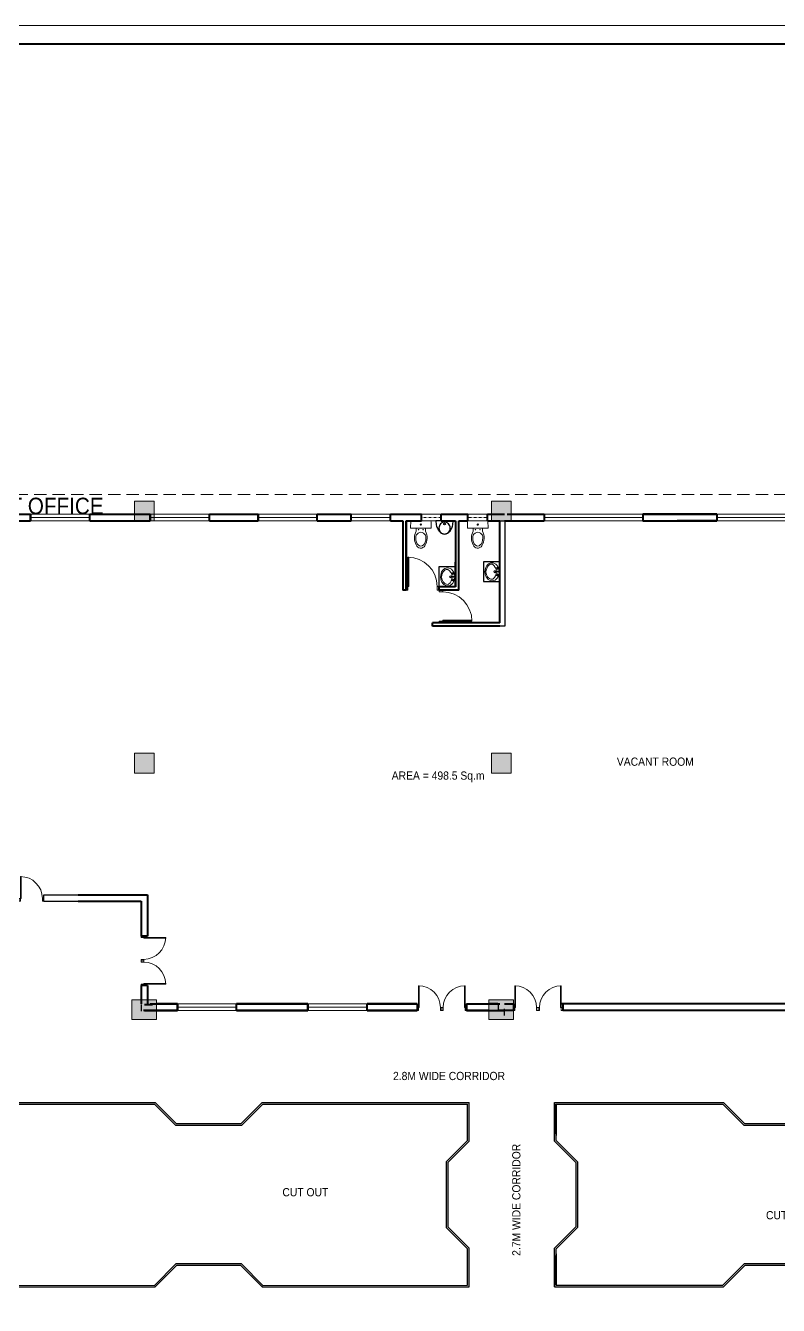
# Model space of a CAD drawing. Header units: inches. Extents: x 150067 to 167379, y -92057 to -49035.
# Drawn here: x 161294 to 163583, y -65274 to -61385 of the extents above; entities that cross this region are included whole.
import ezdxf

# ---------------------------------------------------------------- set-up
doc = ezdxf.new("R2010")
doc.units = ezdxf.units.IN
doc.header["$LTSCALE"] = 0.1
doc.header["$MEASUREMENT"] = 0
doc.linetypes.add('HIDDEN', pattern=[0.375, 0.25, -0.125])
for name, color, linetype, lineweight in [('BOR', 200, 'Continuous', 40), ('BOR1', 230, 'Continuous', 15), ('COR HA', 40, 'Continuous', 18), ('DOOR', 10, 'Continuous', 15), ('Layer4', 10, 'Continuous', 25), ('thin ha', 253, 'Continuous', 5), ('wall', 6, 'Continuous', 40), ('win', 102, 'Continuous', 20)]:
    doc.layers.add(name, color=color, linetype=linetype, lineweight=lineweight)
for name, color, linetype in [('Layer1', 7, 'Continuous'), ('SANI', 10, 'Continuous'), ('TEXT', 7, 'Continuous')]:
    doc.layers.add(name, color=color, linetype=linetype)
doc.styles.add('DUTCH', font='arial.ttf')

# ---------------------------------------------------------------- blocks, each defined once
blk = doc.blocks.new('A$C764D24B9')
at = {"layer": 'DOOR'}
for points in [[(0.056, 0.111), (0.083, 0.111), (0.083, 1), (0.056, 1)], [(0, 0), (0.056, 0), (0.056, 0.111), (0, 0.111)], [(0.944, 0), (1, 0), (1, 0.111), (0.944, 0.111)]]:
    blk.add_lwpolyline(points, close=True, dxfattribs=at)
blk.add_arc((0.056, 0.111), 0.889, 0, 90, dxfattribs=at)
blk = doc.blocks.new('WC1')
at = {"layer": 'DOOR'}
for p, q in [((-29.3, -7.5), (-29.8, -22.7)), ((24.3, -5), (-26.8, -5))]:
    blk.add_line(p, q, dxfattribs=at)
for points in [[(26.8, -7.5), (27.3, -22.7, -0.423393), (24.7, -25.4), (-27.3, -25.4, -0.423393), (-29.8, -22.7), (-29.3, -7.5, -0.405093), (-26.8, -5), (24.3, -5, -0.405093), (26.8, -7.5, -0.407682)], [(11.5, -25.4), (11.5, -33, -0.265683), (10, -73.3, -0.649464), (-14.1, -70.9, -0.243179), (-14, -33), (-14, -25.4), (11.5, -25.4)], [(12.6, -52, 1.119632), (-15.2, -52, 17.71796)]]:
    blk.add_lwpolyline(points, format="xyb", dxfattribs=at)
blk.add_lwpolyline([(-14, -25.4), (-14, -33)], dxfattribs=at)
for centre, radius in [((-7.6, -29.2), 0.636), ((-1.3, -15.2), 1.91), ((5.1, -29.2), 0.636)]:
    blk.add_circle(centre, radius, dxfattribs=at)
blk.add_arc((-26.8, -7.5), 2.54, 90, 178.2101, dxfattribs=at)
blk.add_ellipse((-1.3, -52), major_axis=(0, -22.4), ratio=0.622298, start_param=4.712389, end_param=7.853982, dxfattribs=at)
blk = doc.blocks.new('UR1P')
at = {"layer": 'SANI'}
for points in [[(-29.7, 0, 0.066402), (-27.3, -18, 0.078959), (-21, -32, 0.107161), (-10.6, -42.2, 0.141785), (0, -45.2, 0.141785), (10.6, -42.2, 0.107161), (21, -32, 0.078959), (27.3, -18, 0.066402), (29.7, 0)], [(0, -45.2, 0.104192), (7.3, -43.7, 0.100673), (13.6, -39.2, 0.096065), (17.8, -32.6, 0.093043), (19.3, -24.7, 0.093043), (17.8, -16.8, 0.096065), (13.6, -10.2, 0.100673), (7.3, -5.7, 0.104192), (0, -4.2, 0.104192), (-7.3, -5.7, 0.100673), (-13.6, -10.2, 0.096065), (-17.8, -16.8, 0.093043), (-19.3, -24.7, 0.093043), (-17.8, -32.6, 0.096065), (-13.6, -39.2, 0.100673), (-7.3, -43.7, 0.104192)]]:
    blk.add_lwpolyline(points, format="xyb", close=True, dxfattribs=at)
blk.add_circle((0, -10.8), 2.97, dxfattribs=at)
blk = doc.blocks.new('WB5')
at = {"layer": 'DOOR'}
for p, q in [((4.7, 11.3), (6.8, 10.5)), ((5.3, -11), (7.3, -10.1))]:
    blk.add_line(p, q, dxfattribs=at)
for points in [[(2.4, 0.1, 1), (5, 0.1, 1)], [(3.2, 7.9, 1), (5.9, 7.9, 1)], [(3.6, -7.7, -1), (6.3, -7.6, -1)]]:
    blk.add_lwpolyline(points, format="xyb", close=True, dxfattribs=at)
for centre, radius in [((3.7, 0.1), 1.32), ((11.8, 0.3), 2.73), ((11.8, 0.3), 2.19)]:
    blk.add_circle(centre, radius, dxfattribs=at)
for centre, radius, start, end in [((5.6, 13.6), 2.49, 151.6403, 249.4649), ((7.7, 12.8), 2.49, 249.4649, 334.3015), ((32.6, 0.8), 25.2, 127.6693, 236.45), ((18.2, 19.4), 1.66, 91.5976, 127.6693), ((6.3, -13.3), 2.49, 113.4041, 211.2287), ((8.3, -12.4), 2.49, 28.5675, 113.4041)]:
    blk.add_arc(centre, radius, start, end, dxfattribs=at)
blk.add_ellipse((19.5, 0.5), major_axis=(-0.6, 24.9), ratio=0.783308, dxfattribs=at)
blk.add_open_spline([(18.7, -20.2), (23.5, -20.6), (25, -20), (30.8, -16.4), (34.3, -10.8), (37.3, 2.3), (34.9, 9.5), (28.9, 18.7), (25, 21.3), (18.2, 21.1)], degree=3, knots=[3.262053, 3.262053, 3.262053, 3.262053, 3.577225, 3.577225, 4.479784, 4.479784, 5.382343, 5.382343, 6.141594, 6.141594, 6.141594, 6.141594], dxfattribs=at)
blk = doc.blocks.new('yttu')
at = {"layer": 'thin ha', "linetype": 'Continuous', "lineweight": 20, "ltscale": 0.1}
blk.add_hatch(color=2, dxfattribs=at).paths.add_polyline_path([(-6879.58, -1156.369), (-6878.83, -1156.369), (-6878.83, -1156.969), (-6879.58, -1156.969)])
at = {"layer": 'thin ha', "color": 2, "linetype": 'Continuous', "lineweight": 20, "ltscale": 0.1}
blk.add_lwpolyline([(-6879.58, -1156.369), (-6878.83, -1156.369), (-6878.83, -1156.969), (-6879.58, -1156.969)], close=True, dxfattribs=at)

msp = doc.modelspace()

# ---------------------------------------------------------------- hatches: boundary and pattern name
at = {"layer": 'thin ha', "linetype": 'Continuous', "lineweight": 20, "ltscale": 0.1}
for points in [[(161625.09, -62829.84), (161685.09, -62829.84), (161685.09, -62889.84), (161625.09, -62889.84)], [(162710.09, -62829.84), (162770.09, -62829.84), (162770.09, -62889.84), (162710.09, -62889.84)], [(161625.09, -63596.09), (161685.09, -63596.09), (161685.09, -63656.09), (161625.09, -63656.09)], [(162710.09, -63596.09), (162770.09, -63596.09), (162770.09, -63656.09), (162710.09, -63656.09)]]:
    msp.add_hatch(color=2, dxfattribs=at).paths.add_polyline_path(points)

# ---------------------------------------------------------------- linework, layer by layer
at = {"layer": 'BOR', "elevation": 23680.86}
msp.add_lwpolyline([(167336.1, -61441.21), (151875.84, -61441.21), (151838.53, -68906.26), (167298.78, -68906.26)], close=True, dxfattribs=at)
at = {"layer": 'BOR1', "elevation": 23680.86}
msp.add_lwpolyline([(167379.16, -61384.68), (151819.31, -61384.68), (151819.31, -68924.04), (167379.16, -68924.04)], close=True, dxfattribs=at)
at = {"layer": 'COR HA', "linetype": 'Continuous', "lineweight": 25, "ltscale": 0.1}
for p, q in [((161308.98, -62869.84, 23680.86), (161308.98, -62889.84, 23680.86)), ((161488.98, -62869.84, 23680.86), (161488.98, -62889.84, 23680.86)), ((161673.14, -62869.84, 23680.86), (161673.14, -62889.84, 23680.86)), ((161853.14, -62869.84, 23680.86), (161853.14, -62889.84, 23680.86)), ((162000.87, -62869.84, 23680.86), (162000.87, -62889.84, 23680.86)), ((162180.87, -62869.84, 23680.86), (162180.87, -62889.84, 23680.86)), ((162403.41, -62869.84, 23680.86), (162403.41, -62889.84, 23680.86)), ((161755.63, -64357.34, 23680.86), (161755.63, -64377.34, 23680.86)), ((161935.63, -64357.34, 23680.86), (161935.63, -64377.34, 23680.86)), ((162152.22, -64357.34, 23680.86), (162152.22, -64377.34, 23680.86)), ((162332.22, -64357.34, 23680.86), (162332.22, -64377.34, 23680.86))]:
    msp.add_line(p, q, dxfattribs=at)
at = {"layer": 'COR HA', "linetype": 'Continuous', "lineweight": 25, "ltscale": 0.1, "elevation": 23680.86}
msp.add_lwpolyline([(162403.41, -62889.84), (162403.41, -62869.84)], dxfattribs=at)
at = {"layer": 'DOOR', "linetype": 'HIDDEN', "ltscale": 1500}
msp.add_line((157720.09, -62809.84, 23680.86), (164757.63, -62809.84, 23680.86), dxfattribs=at)
at = {"layer": 'Layer1', "color": 6, "linetype": 'Continuous', "ltscale": 0.1}
for p, q in [((162735.64, -62889.84, 23680.86), (162750.64, -62889.84, 23680.86)), ((162750.64, -62889.84, 23680.86), (162750.64, -63209.84, 23680.86)), ((162750.64, -63209.84, 23680.86), (162735.64, -63209.84, 23680.86)), ((161349.34, -64045.67, 23680.86), (161349.34, -64025.67, 23680.86)), ((161349.34, -64025.67, 23680.86), (161454.34, -64025.67, 23680.86)), ((161349.34, -64045.67, 23680.86), (161454.34, -64045.67, 23680.86))]:
    msp.add_line(p, q, dxfattribs=at)
at = {"layer": 'Layer4', "linetype": 'Continuous', "ltscale": 0.1}
for p, q in [((162600.64, -63029.84, 23680.86), (162550.64, -63029.84, 23680.86)), ((162550.64, -63029.84, 23680.86), (162550.64, -63089.84, 23680.86)), ((162735.64, -63014.27, 23680.86), (162685.64, -63014.27, 23680.86)), ((162685.64, -63014.27, 23680.86), (162685.64, -63074.27, 23680.86)), ((162685.64, -63074.27, 23680.86), (162735.64, -63074.27, 23680.86)), ((161645.64, -64359.84, 23680.86), (161645.64, -64379.84, 23680.86)), ((161645.64, -64359.84, 23680.86), (161645.64, -64379.84, 23680.86)), ((161645.64, -64359.84, 23680.86), (161645.64, -64379.84, 23680.86)), ((161645.64, -64359.84, 23680.86), (161645.64, -64379.84, 23680.86)), ((162730.64, -64359.84, 23680.86), (162730.64, -64379.84, 23680.86)), ((162730.64, -64359.84, 23680.86), (162730.64, -64379.84, 23680.86)), ((162750.09, -64392.34, 23680.86), (162750.09, -64372.34, 23680.86)), ((162750.09, -64392.34, 23680.86), (162750.09, -64372.34, 23680.86)), ((162750.09, -64392.34, 23680.86), (162750.09, -64372.34, 23680.86)), ((162750.09, -64392.34, 23680.86), (162750.09, -64372.34, 23680.86)), ((162750.09, -64392.34, 23680.86), (162750.09, -64372.34, 23680.86)), ((162750.09, -64392.34, 23680.86), (162750.09, -64372.34, 23680.86)), ((161097.41, -64657.34, 23693.22), (161687.82, -64657.34, 23688.06)), ((161099.48, -64662.34, 23693.22), (161685.75, -64662.34, 23688.12)), ((161441.58, -64662.34, 23680.86), (161685.75, -64662.34, 23680.86)), ((161551.47, -64657.34, 23680.86), (161687.82, -64657.34, 23680.86)), ((161685.75, -64662.34, 23687.81), (161750.75, -64727.34, 23687.81)), ((161687.82, -64657.34, 23687.81), (161752.82, -64722.34, 23687.81)), ((162013.68, -64657.34, 23687.81), (161948.68, -64722.34, 23687.81)), ((162015.75, -64662.34, 23687.81), (161950.75, -64727.34, 23687.81)), ((162013.68, -64657.34, 23687.81), (162642.2, -64657.34, 23685.49)), ((162015.75, -64662.34, 23687.81), (162637.2, -64662.34, 23685.49)), ((162208.15, -64657.34, 23680.86), (162642.2, -64657.34, 23680.86)), ((162210.22, -64662.34, 23680.86), (162637.2, -64662.34, 23680.86)), ((162637.2, -64772.34, 23685.49), (162637.2, -64662.34, 23685.49)), ((162642.2, -64774.41, 23685.49), (162642.2, -64657.34, 23685.49)), ((162902.2, -64657.34, 23684.96), (163415.76, -64657.34, 23683.18)), ((162902.2, -64657.34, 23685.35), (162902.2, -64752.34, 23685.35)), ((162902.2, -64774.41, 23685.49), (162902.2, -64657.34, 23685.49)), ((162907.2, -64662.34, 23684.95), (163413.69, -64662.34, 23683.18)), ((162907.2, -64662.34, 23685.35), (162907.2, -64757.34, 23685.35)), ((162907.2, -64772.34, 23685.49), (162907.2, -64662.34, 23685.49)), ((163164.44, -64657.34, 23676.09), (163415.76, -64657.34, 23678.33)), ((163413.69, -64662.34, 23683.18), (163478.69, -64727.34, 23683.18)), ((163415.76, -64657.34, 23683.18), (163480.76, -64722.34, 23683.18)), ((161950.75, -64727.34, 23687.81), (161750.75, -64727.34, 23687.81)), ((161948.68, -64722.34, 23687.81), (161752.82, -64722.34, 23687.81)), ((163678.69, -64727.34, 23683.18), (163478.69, -64727.34, 23683.18)), ((163676.61, -64722.34, 23683.18), (163480.76, -64722.34, 23683.18)), ((162637.2, -64772.34, 23685.49), (162572.2, -64837.34, 23685.49)), ((162642.2, -64774.41, 23685.49), (162577.2, -64839.41, 23685.49)), ((162902.2, -64774.41, 23685.49), (162967.2, -64839.41, 23685.49)), ((162907.2, -64772.34, 23685.49), (162972.2, -64837.34, 23685.49)), ((162572.2, -64837.34, 23685.49), (162572.2, -65037.34, 23685.49)), ((162577.2, -64839.93, 23685.49), (162577.2, -65035.27, 23685.49)), ((162967.2, -64839.93, 23685.49), (162967.2, -65035.27, 23685.49)), ((162972.2, -64837.34, 23685.49), (162972.2, -65037.34, 23685.49)), ((162637.2, -65102.34, 23685.49), (162572.2, -65037.34, 23685.49)), ((162642.2, -65100.27, 23685.49), (162577.2, -65035.27, 23685.49)), ((162902.2, -65100.27, 23685.49), (162967.2, -65035.27, 23685.49)), ((162907.2, -65102.34, 23685.49), (162972.2, -65037.34, 23685.49)), ((162637.2, -65212.34, 23685.49), (162637.2, -65102.34, 23685.49)), ((162642.2, -65217.34, 23685.49), (162642.2, -65100.27, 23685.49)), ((162902.2, -65217.34, 23685.49), (162902.2, -65100.27, 23685.49)), ((162907.2, -65212.34, 23685.49), (162907.2, -65102.34, 23685.49)), ((162902.2, -65122.34, 23685.35), (162902.2, -65217.34, 23685.35)), ((162907.2, -65117.34, 23685.35), (162907.2, -65212.34, 23685.35)), ((161685.75, -65212.86, 23687.81), (161750.75, -65147.86, 23687.81)), ((161687.82, -65217.86, 23687.81), (161752.82, -65152.86, 23687.81)), ((161950.75, -65147.86, 23687.81), (161750.75, -65147.86, 23687.81)), ((161948.68, -65152.86, 23687.81), (161752.82, -65152.86, 23687.81)), ((162013.68, -65217.86, 23687.81), (161948.68, -65152.86, 23687.81)), ((162015.75, -65212.86, 23687.81), (161950.75, -65147.86, 23687.81)), ((163413.69, -65212.34, 23684.13), (163478.69, -65147.34, 23684.13)), ((163415.76, -65217.34, 23684.13), (163480.76, -65152.34, 23684.13)), ((163678.69, -65147.34, 23684.13), (163478.69, -65147.34, 23684.13)), ((163676.61, -65152.34, 23684.13), (163480.76, -65152.34, 23684.13)), ((161093.55, -65217.34, 23693.22), (161687.82, -65217.86, 23687.8)), ((161095.62, -65212.34, 23693.22), (161685.75, -65212.86, 23687.81)), ((162013.68, -65217.86, 23687.81), (162642.2, -65217.34, 23685.49)), ((162015.75, -65212.86, 23687.81), (162637.2, -65212.34, 23685.49)), ((162902.2, -65217.34, 23684.94), (163415.76, -65217.34, 23684.13)), ((162907.2, -65212.34, 23684.93), (163413.69, -65212.34, 23684.13))]:
    msp.add_line(p, q, dxfattribs=at)
at = {"layer": 'thin ha', "color": 2, "linetype": 'Continuous', "lineweight": 20, "ltscale": 0.1, "elevation": 23680.86}
for points in [[(161625.09, -62829.84), (161685.09, -62829.84), (161685.09, -62889.84), (161625.09, -62889.84)], [(162710.09, -62829.84), (162770.09, -62829.84), (162770.09, -62889.84), (162710.09, -62889.84)], [(161625.09, -63596.09), (161685.09, -63596.09), (161685.09, -63656.09), (161625.09, -63656.09)], [(162710.09, -63596.09), (162770.09, -63596.09), (162770.09, -63656.09), (162710.09, -63656.09)]]:
    msp.add_lwpolyline(points, close=True, dxfattribs=at)
at = {"layer": 'wall', "linetype": 'Continuous', "ltscale": 0.1}
for p, q in [((161308.98, -62869.84, 23680.86), (161308.98, -62889.84, 23680.86)), ((161488.98, -62889.84, 23680.86), (161488.98, -62869.84, 23680.86)), ((161645.09, -62869.84, 23680.86), (161673.14, -62869.84, 23680.86)), ((161645.09, -62869.84, 23680.86), (161673.14, -62869.84, 23680.86)), ((161673.14, -62869.84, 23680.86), (161673.14, -62889.84, 23680.86)), ((161853.14, -62869.84, 23680.86), (162000.87, -62869.84, 23680.86)), ((161853.14, -62869.84, 23680.86), (162000.87, -62869.84, 23680.86)), ((161853.14, -62889.84, 23680.86), (161853.14, -62869.84, 23680.86)), ((162000.87, -62869.84, 23680.86), (162000.87, -62889.84, 23680.86)), ((162180.87, -62869.84, 23680.86), (162283.41, -62869.84, 23680.86)), ((162180.87, -62869.84, 23680.86), (162283.41, -62869.84, 23680.86)), ((162180.87, -62889.84, 23680.86), (162180.87, -62869.84, 23680.86)), ((162403.41, -62869.84, 23680.86), (162497.82, -62869.84, 23680.86)), ((162403.41, -62869.84, 23680.86), (162497.82, -62869.84, 23680.86)), ((162403.41, -62889.84, 23680.86), (162403.41, -62869.84, 23680.86)), ((162497.82, -62889.84, 23680.86), (162497.82, -62869.84, 23680.86)), ((162557.82, -62869.84, 23680.86), (162638.22, -62869.84, 23680.86)), ((162557.82, -62869.84, 23680.86), (162638.22, -62869.84, 23680.86)), ((162557.82, -62889.84, 23680.86), (162557.82, -62869.84, 23680.86)), ((162638.22, -62889.84, 23680.86), (162638.22, -62869.84, 23680.86)), ((162698.22, -62869.84, 23680.86), (162750.09, -62869.84, 23680.86)), ((162698.22, -62869.84, 23680.86), (162722.59, -62869.84, 23680.86)), ((162698.22, -62889.84, 23680.86), (162698.22, -62869.84, 23680.86)), ((162757.59, -62869.84, 23680.86), (162870.09, -62869.84, 23680.86)), ((162870.09, -62869.84, 23680.86), (162870.09, -62889.84, 23680.86)), ((163170.09, -62869.84, 23680.86), (163395.09, -62869.84, 23680.86)), ((163395.09, -62869.84, 23680.86), (163170.09, -62869.84, 23680.86)), ((163170.09, -62869.84, 23680.86), (163170.09, -62889.84, 23680.86)), ((163395.09, -62869.84, 23680.86), (163395.09, -62889.84, 23680.86)), ((161665.09, -62889.84, 23680.86), (161673.14, -62889.84, 23680.86)), ((161665.09, -62889.84, 23680.86), (161673.14, -62889.84, 23680.86)), ((161853.14, -62889.84, 23680.86), (162000.87, -62889.84, 23680.86)), ((161853.14, -62889.84, 23680.86), (162000.87, -62889.84, 23680.86)), ((162180.87, -62889.84, 23680.86), (162283.41, -62889.84, 23680.86)), ((162180.87, -62889.84, 23680.86), (162283.41, -62889.84, 23680.86)), ((162403.41, -62889.84, 23680.86), (162440.64, -62889.84, 23680.86)), ((162403.41, -62889.84, 23680.86), (162440.64, -62889.84, 23680.86)), ((162450.64, -62889.84, 23680.86), (162497.82, -62889.84, 23680.86)), ((162450.64, -62889.84, 23680.86), (162497.82, -62889.84, 23680.86)), ((162450.64, -62889.84, 23680.86), (162497.82, -62889.84, 23680.86)), ((162450.64, -62889.84, 23680.86), (162497.82, -62889.84, 23680.86)), ((162450.64, -63099.84, 23680.86), (162450.64, -62889.84, 23680.86)), ((162497.82, -62889.84, 23680.86), (162495.04, -62889.84, 23680.86)), ((162497.82, -62889.84, 23680.86), (162495.04, -62889.84, 23680.86)), ((162497.82, -62889.84, 23680.86), (162495.04, -62889.84, 23680.86)), ((162557.82, -62889.84, 23680.86), (162600.64, -62889.84, 23680.86)), ((162557.82, -62889.84, 23680.86), (162600.64, -62889.84, 23680.86)), ((162557.82, -62889.84, 23680.86), (162600.64, -62889.84, 23680.86)), ((162557.82, -62889.84, 23680.86), (162600.64, -62889.84, 23680.86)), ((162610.64, -62889.84, 23680.86), (162638.22, -62889.84, 23680.86)), ((162610.64, -62889.84, 23680.86), (162638.22, -62889.84, 23680.86)), ((162610.64, -62889.84, 23680.86), (162638.22, -62889.84, 23680.86)), ((162610.64, -62889.84, 23680.86), (162638.22, -62889.84, 23680.86)), ((162610.64, -63089.84, 23680.86), (162610.64, -62889.84, 23680.86)), ((162610.64, -63099.84, 23680.86), (162610.64, -62889.84, 23680.86)), ((162638.22, -62889.84, 23680.86), (162635.44, -62889.84, 23680.86)), ((162638.22, -62889.84, 23680.86), (162635.44, -62889.84, 23680.86)), ((162638.22, -62889.84, 23680.86), (162635.44, -62889.84, 23680.86)), ((162698.22, -62889.84, 23680.86), (162730.09, -62889.84, 23680.86)), ((162698.22, -62889.84, 23680.86), (162730.09, -62889.84, 23680.86)), ((162698.22, -62889.84, 23680.86), (162730.09, -62889.84, 23680.86)), ((162698.22, -62889.84, 23680.86), (162735.64, -62889.84, 23680.86)), ((162735.64, -63199.84, 23680.86), (162735.64, -62889.84, 23680.86)), ((162750.09, -62889.84, 23680.86), (162870.09, -62889.84, 23680.86)), ((163170.09, -62889.84, 23680.86), (163395.09, -62889.84, 23680.86)), ((163170.09, -62889.84, 23680.86), (163395.09, -62889.84, 23680.86)), ((163395.09, -62889.84, 23680.86), (163275.09, -62889.84, 23680.86)), ((163275.09, -62889.84, 23680.86), (163395.09, -62889.84, 23680.86)), ((163395.09, -62889.84, 23680.86), (163275.09, -62889.84, 23680.86)), ((162600.64, -63089.84, 23680.86), (162600.64, -63014.84, 23680.86)), ((162450.64, -63099.84, 23680.86), (162440.64, -63099.84, 23680.86)), ((162600.64, -63089.84, 23680.86), (162550.64, -63089.84, 23680.86)), ((162600.64, -63099.84, 23680.86), (162550.64, -63099.84, 23680.86)), ((162610.64, -63099.84, 23680.86), (162550.64, -63099.84, 23680.86)), ((162610.64, -63099.84, 23680.86), (162600.64, -63099.84, 23680.86)), ((162735.64, -63199.84, 23680.86), (162530.64, -63199.84, 23680.86)), ((162735.64, -63199.84, 23680.86), (162530.64, -63199.84, 23680.86)), ((162735.64, -63199.84, 23680.86), (162530.64, -63199.84, 23680.86)), ((162530.64, -63209.84, 23680.86), (162530.64, -63199.84, 23680.86)), ((162735.64, -63209.84, 23680.86), (162530.64, -63209.84, 23680.86)), ((161454.34, -64025.67, 23680.86), (161518.99, -64025.67, 23680.86)), ((161454.34, -64025.67, 23680.86), (161518.99, -64025.67, 23680.86)), ((161454.34, -64025.67, 23680.86), (161518.99, -64025.67, 23680.86)), ((161454.34, -64025.67, 23680.86), (161665.09, -64025.67, 23680.86)), ((161454.34, -64045.67, 23680.86), (161518.99, -64045.67, 23680.86)), ((161454.34, -64045.67, 23680.86), (161645.09, -64045.67, 23680.86)), ((161645.09, -64045.67, 23680.86), (161645.09, -64151.42, 23680.86)), ((161665.09, -64025.67, 23680.86), (161665.09, -64151.42, 23680.86)), ((161645.09, -64147.34, 23680.86), (161645.09, -64151.42, 23680.86)), ((161665.09, -64151.42, 23680.86), (161645.09, -64151.42, 23680.86)), ((161665.09, -64151.42, 23680.86), (161645.09, -64151.42, 23680.86)), ((161665.09, -64151.42, 23680.86), (161645.09, -64151.42, 23680.86)), ((161665.09, -64151.42, 23680.86), (161645.09, -64151.42, 23680.86)), ((161665.09, -64147.34, 23680.86), (161665.09, -64151.42, 23680.86)), ((161645.09, -64301.42, 23680.86), (161645.09, -64357.34, 23680.86)), ((161645.09, -64301.42, 23680.86), (161645.09, -64357.34, 23680.86)), ((161665.09, -64301.42, 23680.86), (161645.09, -64301.42, 23680.86)), ((161665.09, -64301.42, 23680.86), (161645.09, -64301.42, 23680.86)), ((161665.09, -64301.42, 23680.86), (161665.09, -64357.34, 23680.86)), ((161655.64, -64359.84, 23680.86), (161680.19, -64359.84, 23680.86)), ((161655.64, -64359.84, 23680.86), (161680.19, -64359.84, 23680.86)), ((161655.64, -64359.84, 23680.86), (161680.19, -64359.84, 23680.86)), ((161655.64, -64359.84, 23680.86), (161680.19, -64359.84, 23680.86)), ((161655.64, -64359.84, 23680.86), (161680.19, -64359.84, 23680.86)), ((161655.64, -64359.84, 23680.86), (161680.19, -64359.84, 23680.86)), ((161672.59, -64357.34, 23680.86), (161699.34, -64357.34, 23680.86)), ((161672.59, -64357.34, 23680.86), (161699.34, -64357.34, 23680.86)), ((161672.59, -64357.34, 23680.86), (161699.34, -64357.34, 23680.86)), ((161672.59, -64357.34, 23680.86), (161699.34, -64357.34, 23680.86)), ((161673.14, -64357.34, 23680.86), (161748.14, -64357.34, 23680.86)), ((161673.14, -64357.34, 23680.86), (161755.63, -64357.34, 23680.86)), ((161673.14, -64357.34, 23680.86), (161748.14, -64357.34, 23680.86)), ((161673.14, -64357.34, 23680.86), (161748.14, -64357.34, 23680.86)), ((161673.14, -64357.34, 23680.86), (161755.63, -64357.34, 23680.86)), ((161673.14, -64357.34, 23680.86), (161748.14, -64357.34, 23680.86)), ((161755.63, -64357.34, 23680.86), (161691.84, -64357.34, 23680.86)), ((161755.63, -64357.34, 23680.86), (161691.84, -64357.34, 23680.86)), ((161748.14, -64357.34, 23680.86), (161755.63, -64357.34, 23680.86)), ((161748.14, -64357.34, 23680.86), (161755.63, -64357.34, 23680.86)), ((161748.14, -64357.34, 23680.86), (161755.63, -64357.34, 23680.86)), ((161748.14, -64357.34, 23680.86), (161755.63, -64357.34, 23680.86)), ((161748.14, -64357.34, 23680.86), (161755.63, -64357.34, 23680.86)), ((161748.14, -64357.34, 23680.86), (161755.63, -64357.34, 23680.86)), ((161748.14, -64357.34, 23680.86), (161755.63, -64357.34, 23680.86)), ((161748.14, -64357.34, 23680.86), (161755.63, -64357.34, 23680.86)), ((161748.14, -64357.34, 23680.86), (161755.63, -64357.34, 23680.86)), ((161748.14, -64357.34, 23680.86), (161755.63, -64357.34, 23680.86)), ((161748.14, -64357.34, 23680.86), (161755.63, -64357.34, 23680.86)), ((161748.14, -64357.34, 23680.86), (161755.63, -64357.34, 23680.86)), ((161755.63, -64357.34, 23680.86), (161755.63, -64377.34, 23680.86)), ((162152.22, -64357.34, 23680.86), (161935.63, -64357.34, 23680.86)), ((161935.63, -64357.34, 23680.86), (162152.22, -64357.34, 23680.86)), ((161935.63, -64357.34, 23680.86), (162152.22, -64357.34, 23680.86)), ((161935.63, -64357.34, 23680.86), (162152.22, -64357.34, 23680.86)), ((161935.63, -64357.34, 23680.86), (162124.46, -64357.34, 23680.86)), ((161935.63, -64357.34, 23680.86), (162124.46, -64357.34, 23680.86)), ((161935.63, -64357.34, 23680.86), (162124.46, -64357.34, 23680.86)), ((161935.63, -64357.34, 23680.86), (162152.22, -64357.34, 23680.86)), ((161935.63, -64357.34, 23680.86), (162152.22, -64357.34, 23680.86)), ((161935.63, -64357.34, 23680.86), (162152.22, -64357.34, 23680.86)), ((162152.22, -64357.34, 23680.86), (161935.63, -64357.34, 23680.86)), ((161935.63, -64357.34, 23680.86), (162152.22, -64357.34, 23680.86)), ((161935.63, -64357.34, 23680.86), (162152.22, -64357.34, 23680.86)), ((161935.63, -64357.34, 23680.86), (162152.22, -64357.34, 23680.86)), ((161935.63, -64357.34, 23680.86), (162124.46, -64357.34, 23680.86)), ((161935.63, -64357.34, 23680.86), (162124.46, -64357.34, 23680.86)), ((161935.63, -64357.34, 23680.86), (162124.46, -64357.34, 23680.86)), ((161935.63, -64357.34, 23680.86), (162152.22, -64357.34, 23680.86)), ((161935.63, -64357.34, 23680.86), (162152.22, -64357.34, 23680.86)), ((161935.63, -64357.34, 23680.86), (162152.22, -64357.34, 23680.86)), ((161935.63, -64377.34, 23680.86), (161935.63, -64357.34, 23680.86)), ((162124.46, -64357.34, 23680.86), (162152.22, -64357.34, 23680.86)), ((162124.46, -64357.34, 23680.86), (162152.22, -64357.34, 23680.86)), ((162152.22, -64357.34, 23680.86), (162152.22, -64377.34, 23680.86)), ((162484.3, -64357.34, 23680.86), (162332.22, -64357.34, 23680.86)), ((162332.22, -64357.34, 23680.86), (162484.3, -64357.34, 23680.86)), ((162332.22, -64357.34, 23680.86), (162484.3, -64357.34, 23680.86)), ((162332.22, -64357.34, 23680.86), (162484.3, -64357.34, 23680.86)), ((162332.22, -64357.34, 23680.86), (162484.3, -64357.34, 23680.86)), ((162332.22, -64357.34, 23680.86), (162484.3, -64357.34, 23680.86)), ((162332.22, -64357.34, 23680.86), (162484.3, -64357.34, 23680.86)), ((162332.22, -64357.34, 23680.86), (162484.3, -64357.34, 23680.86)), ((162332.22, -64357.34, 23680.86), (162484.3, -64357.34, 23680.86)), ((162332.22, -64357.34, 23680.86), (162484.3, -64357.34, 23680.86)), ((162484.3, -64357.34, 23680.86), (162332.22, -64357.34, 23680.86)), ((162332.22, -64357.34, 23680.86), (162484.3, -64357.34, 23680.86)), ((162332.22, -64357.34, 23680.86), (162484.3, -64357.34, 23680.86)), ((162332.22, -64357.34, 23680.86), (162484.3, -64357.34, 23680.86)), ((162332.22, -64357.34, 23680.86), (162484.3, -64357.34, 23680.86)), ((162332.22, -64357.34, 23680.86), (162484.3, -64357.34, 23680.86)), ((162332.22, -64357.34, 23680.86), (162484.3, -64357.34, 23680.86)), ((162332.22, -64357.34, 23680.86), (162484.3, -64357.34, 23680.86)), ((162332.22, -64357.34, 23680.86), (162484.3, -64357.34, 23680.86)), ((162332.22, -64357.34, 23680.86), (162484.3, -64357.34, 23680.86)), ((162484.3, -64357.34, 23680.86), (162332.22, -64357.34, 23680.86)), ((162484.3, -64357.34, 23680.86), (162332.22, -64357.34, 23680.86)), ((162484.3, -64357.34, 23680.86), (162332.22, -64357.34, 23680.86)), ((162421.93, -64357.34, 23680.86), (162332.22, -64357.34, 23680.86)), ((162421.93, -64357.34, 23680.86), (162332.22, -64357.34, 23680.86)), ((162461.93, -64357.34, 23680.86), (162332.22, -64357.34, 23680.86)), ((162421.93, -64357.34, 23680.86), (162332.22, -64357.34, 23680.86)), ((162484.3, -64357.34, 23680.86), (162332.22, -64357.34, 23680.86)), ((162484.3, -64357.34, 23680.86), (162332.22, -64357.34, 23680.86)), ((162484.3, -64357.34, 23680.86), (162332.22, -64357.34, 23680.86)), ((162484.3, -64357.34, 23680.86), (162332.22, -64357.34, 23680.86)), ((162484.3, -64357.34, 23680.86), (162332.22, -64357.34, 23680.86)), ((162484.3, -64357.34, 23680.86), (162332.22, -64357.34, 23680.86)), ((162421.93, -64357.34, 23680.86), (162332.22, -64357.34, 23680.86)), ((162421.93, -64357.34, 23680.86), (162332.22, -64357.34, 23680.86)), ((162461.93, -64357.34, 23680.86), (162332.22, -64357.34, 23680.86)), ((162421.93, -64357.34, 23680.86), (162332.22, -64357.34, 23680.86)), ((162484.3, -64357.34, 23680.86), (162332.22, -64357.34, 23680.86)), ((162484.3, -64357.34, 23680.86), (162332.22, -64357.34, 23680.86)), ((162484.3, -64357.34, 23680.86), (162332.22, -64357.34, 23680.86)), ((162332.22, -64377.34, 23680.86), (162332.22, -64357.34, 23680.86)), ((162484.3, -64357.34, 23680.86), (162484.3, -64377.34, 23680.86)), ((162484.3, -64357.34, 23680.86), (162484.3, -64377.34, 23680.86)), ((162484.3, -64357.34, 23680.86), (162484.3, -64377.34, 23680.86)), ((162484.3, -64357.34, 23680.86), (162484.3, -64377.34, 23680.86)), ((162634.3, -64357.34, 23680.86), (162735.64, -64357.34, 23680.86)), ((162634.3, -64357.34, 23680.86), (162634.3, -64377.34, 23680.86)), ((162634.3, -64357.34, 23680.86), (162634.3, -64377.34, 23680.86)), ((162730.09, -64357.34, 23680.86), (162703.34, -64357.34, 23680.86)), ((162730.09, -64357.34, 23680.86), (162703.34, -64357.34, 23680.86)), ((162730.09, -64357.34, 23680.86), (162703.34, -64357.34, 23680.86)), ((162730.09, -64357.34, 23680.86), (162703.34, -64357.34, 23680.86)), ((162730.09, -64357.34, 23680.86), (162703.34, -64357.34, 23680.86)), ((162730.09, -64357.34, 23680.86), (162703.34, -64357.34, 23680.86)), ((162730.09, -64357.34, 23680.86), (162703.34, -64357.34, 23680.86)), ((162730.09, -64357.34, 23680.86), (162703.34, -64357.34, 23680.86)), ((162750.09, -64357.34, 23680.86), (162776.84, -64357.34, 23680.86)), ((162750.09, -64357.34, 23680.86), (162776.84, -64357.34, 23680.86)), ((162750.09, -64357.34, 23680.86), (162776.84, -64357.34, 23680.86)), ((162750.09, -64357.34, 23680.86), (162776.84, -64357.34, 23680.86)), ((162776.84, -64357.34, 23680.86), (162776.84, -64377.34, 23680.86)), ((162776.84, -64357.34, 23680.86), (162776.84, -64377.34, 23680.86)), ((162776.84, -64357.34, 23680.86), (162776.84, -64377.34, 23680.86)), ((162776.84, -64357.34, 23680.86), (162776.84, -64377.34, 23680.86)), ((163614.94, -64357.34, 23680.86), (162922.68, -64357.34, 23680.86)), ((163035.84, -64357.34, 23680.86), (162926.84, -64357.34, 23680.86)), ((162926.84, -64357.34, 23680.86), (162926.84, -64377.34, 23680.86)), ((162926.84, -64357.34, 23680.86), (162926.84, -64377.34, 23680.86)), ((161699.34, -64377.34, 23680.86), (161652.59, -64377.34, 23680.86)), ((161672.59, -64377.34, 23680.86), (161652.59, -64377.34, 23680.86)), ((161699.34, -64377.34, 23680.86), (161652.59, -64377.34, 23680.86)), ((161672.59, -64377.34, 23680.86), (161652.59, -64377.34, 23680.86)), ((161699.34, -64377.34, 23680.86), (161652.59, -64377.34, 23680.86)), ((161672.59, -64377.34, 23680.86), (161652.59, -64377.34, 23680.86)), ((161699.34, -64377.34, 23680.86), (161652.59, -64377.34, 23680.86)), ((161672.59, -64377.34, 23680.86), (161652.59, -64377.34, 23680.86)), ((161655.64, -64377.34, 23680.86), (161748.14, -64377.34, 23680.86)), ((161655.64, -64377.34, 23680.86), (161755.63, -64377.34, 23680.86)), ((161655.64, -64377.34, 23680.86), (161748.14, -64377.34, 23680.86)), ((161655.64, -64377.34, 23680.86), (161748.14, -64377.34, 23680.86)), ((161655.64, -64377.34, 23680.86), (161755.63, -64377.34, 23680.86)), ((161655.64, -64377.34, 23680.86), (161748.14, -64377.34, 23680.86)), ((161755.63, -64377.34, 23680.86), (161691.84, -64377.34, 23680.86)), ((161755.63, -64377.34, 23680.86), (161691.84, -64377.34, 23680.86)), ((161748.14, -64377.34, 23680.86), (161755.63, -64377.34, 23680.86)), ((161748.14, -64377.34, 23680.86), (161755.63, -64377.34, 23680.86)), ((161748.14, -64377.34, 23680.86), (161755.63, -64377.34, 23680.86)), ((161748.14, -64377.34, 23680.86), (161755.63, -64377.34, 23680.86)), ((161748.14, -64377.34, 23680.86), (161755.63, -64377.34, 23680.86)), ((161748.14, -64377.34, 23680.86), (161755.63, -64377.34, 23680.86)), ((161748.14, -64377.34, 23680.86), (161755.63, -64377.34, 23680.86)), ((161748.14, -64377.34, 23680.86), (161755.63, -64377.34, 23680.86)), ((161748.14, -64377.34, 23680.86), (161755.63, -64377.34, 23680.86)), ((161748.14, -64377.34, 23680.86), (161755.63, -64377.34, 23680.86)), ((161748.14, -64377.34, 23680.86), (161755.63, -64377.34, 23680.86)), ((161748.14, -64377.34, 23680.86), (161755.63, -64377.34, 23680.86)), ((161748.14, -64377.34, 23680.86), (161755.63, -64377.34, 23680.86)), ((161748.14, -64377.34, 23680.86), (161755.63, -64377.34, 23680.86)), ((161748.14, -64377.34, 23680.86), (161755.63, -64377.34, 23680.86)), ((161748.14, -64377.34, 23680.86), (161755.63, -64377.34, 23680.86)), ((161748.14, -64377.34, 23680.86), (161755.63, -64377.34, 23680.86)), ((161748.14, -64377.34, 23680.86), (161755.63, -64377.34, 23680.86)), ((161748.14, -64377.34, 23680.86), (161755.63, -64377.34, 23680.86)), ((162152.22, -64377.34, 23680.86), (161935.63, -64377.34, 23680.86)), ((161935.63, -64377.34, 23680.86), (162152.22, -64377.34, 23680.86)), ((161935.63, -64377.34, 23680.86), (162152.22, -64377.34, 23680.86)), ((161935.63, -64377.34, 23680.86), (162152.22, -64377.34, 23680.86)), ((161935.63, -64377.34, 23680.86), (162152.22, -64377.34, 23680.86)), ((161935.63, -64377.34, 23680.86), (162152.22, -64377.34, 23680.86)), ((161935.63, -64377.34, 23680.86), (162124.46, -64377.34, 23680.86)), ((161935.63, -64377.34, 23680.86), (162124.46, -64377.34, 23680.86)), ((161935.63, -64377.34, 23680.86), (162124.46, -64377.34, 23680.86)), ((161935.63, -64377.34, 23680.86), (162124.46, -64377.34, 23680.86)), ((161935.63, -64377.34, 23680.86), (162124.46, -64377.34, 23680.86)), ((161935.63, -64377.34, 23680.86), (162152.22, -64377.34, 23680.86)), ((161935.63, -64377.34, 23680.86), (162152.22, -64377.34, 23680.86)), ((161935.63, -64377.34, 23680.86), (162152.22, -64377.34, 23680.86)), ((161935.63, -64377.34, 23680.86), (162152.22, -64377.34, 23680.86)), ((162152.22, -64377.34, 23680.86), (161935.63, -64377.34, 23680.86)), ((161935.63, -64377.34, 23680.86), (162152.22, -64377.34, 23680.86)), ((161935.63, -64377.34, 23680.86), (162152.22, -64377.34, 23680.86)), ((161935.63, -64377.34, 23680.86), (162152.22, -64377.34, 23680.86)), ((161935.63, -64377.34, 23680.86), (162152.22, -64377.34, 23680.86)), ((161935.63, -64377.34, 23680.86), (162152.22, -64377.34, 23680.86)), ((161935.63, -64377.34, 23680.86), (162124.46, -64377.34, 23680.86)), ((161935.63, -64377.34, 23680.86), (162124.46, -64377.34, 23680.86)), ((161935.63, -64377.34, 23680.86), (162124.46, -64377.34, 23680.86)), ((161935.63, -64377.34, 23680.86), (162124.46, -64377.34, 23680.86)), ((161935.63, -64377.34, 23680.86), (162124.46, -64377.34, 23680.86)), ((161935.63, -64377.34, 23680.86), (162152.22, -64377.34, 23680.86)), ((161935.63, -64377.34, 23680.86), (162152.22, -64377.34, 23680.86)), ((161935.63, -64377.34, 23680.86), (162152.22, -64377.34, 23680.86)), ((161935.63, -64377.34, 23680.86), (162152.22, -64377.34, 23680.86)), ((161935.63, -64377.34, 23680.86), (162152.22, -64377.34, 23680.86)), ((162124.46, -64377.34, 23680.86), (162152.22, -64377.34, 23680.86)), ((162124.46, -64377.34, 23680.86), (162152.22, -64377.34, 23680.86)), ((162484.3, -64377.34, 23680.86), (162332.22, -64377.34, 23680.86)), ((162332.22, -64377.34, 23680.86), (162484.3, -64377.34, 23680.86)), ((162332.22, -64377.34, 23680.86), (162484.3, -64377.34, 23680.86)), ((162332.22, -64377.34, 23680.86), (162484.3, -64377.34, 23680.86)), ((162332.22, -64377.34, 23680.86), (162484.3, -64377.34, 23680.86)), ((162332.22, -64377.34, 23680.86), (162484.3, -64377.34, 23680.86)), ((162332.22, -64377.34, 23680.86), (162484.3, -64377.34, 23680.86)), ((162332.22, -64377.34, 23680.86), (162484.3, -64377.34, 23680.86)), ((162332.22, -64377.34, 23680.86), (162484.3, -64377.34, 23680.86)), ((162332.22, -64377.34, 23680.86), (162484.3, -64377.34, 23680.86)), ((162332.22, -64377.34, 23680.86), (162484.3, -64377.34, 23680.86)), ((162332.22, -64377.34, 23680.86), (162484.3, -64377.34, 23680.86)), ((162332.22, -64377.34, 23680.86), (162484.3, -64377.34, 23680.86)), ((162332.22, -64377.34, 23680.86), (162484.3, -64377.34, 23680.86)), ((162332.22, -64377.34, 23680.86), (162484.3, -64377.34, 23680.86)), ((162484.3, -64377.34, 23680.86), (162332.22, -64377.34, 23680.86)), ((162332.22, -64377.34, 23680.86), (162484.3, -64377.34, 23680.86)), ((162332.22, -64377.34, 23680.86), (162484.3, -64377.34, 23680.86)), ((162332.22, -64377.34, 23680.86), (162484.3, -64377.34, 23680.86)), ((162332.22, -64377.34, 23680.86), (162484.3, -64377.34, 23680.86)), ((162332.22, -64377.34, 23680.86), (162484.3, -64377.34, 23680.86)), ((162332.22, -64377.34, 23680.86), (162484.3, -64377.34, 23680.86)), ((162332.22, -64377.34, 23680.86), (162484.3, -64377.34, 23680.86)), ((162332.22, -64377.34, 23680.86), (162484.3, -64377.34, 23680.86)), ((162332.22, -64377.34, 23680.86), (162484.3, -64377.34, 23680.86)), ((162332.22, -64377.34, 23680.86), (162484.3, -64377.34, 23680.86)), ((162332.22, -64377.34, 23680.86), (162484.3, -64377.34, 23680.86)), ((162332.22, -64377.34, 23680.86), (162484.3, -64377.34, 23680.86)), ((162332.22, -64377.34, 23680.86), (162484.3, -64377.34, 23680.86)), ((162332.22, -64377.34, 23680.86), (162484.3, -64377.34, 23680.86)), ((162332.22, -64377.34, 23680.86), (162484.3, -64377.34, 23680.86)), ((162484.3, -64377.34, 23680.86), (162332.22, -64377.34, 23680.86)), ((162484.3, -64377.34, 23680.86), (162332.22, -64377.34, 23680.86)), ((162484.3, -64377.34, 23680.86), (162332.22, -64377.34, 23680.86)), ((162484.3, -64377.34, 23680.86), (162332.22, -64377.34, 23680.86)), ((162484.3, -64377.34, 23680.86), (162332.22, -64377.34, 23680.86)), ((162421.93, -64377.34, 23680.86), (162332.22, -64377.34, 23680.86)), ((162421.93, -64377.34, 23680.86), (162332.22, -64377.34, 23680.86)), ((162421.93, -64377.34, 23680.86), (162332.22, -64377.34, 23680.86)), ((162421.93, -64377.34, 23680.86), (162332.22, -64377.34, 23680.86)), ((162461.93, -64377.34, 23680.86), (162332.22, -64377.34, 23680.86)), ((162421.93, -64377.34, 23680.86), (162332.22, -64377.34, 23680.86)), ((162484.3, -64377.34, 23680.86), (162332.22, -64377.34, 23680.86)), ((162484.3, -64377.34, 23680.86), (162332.22, -64377.34, 23680.86)), ((162484.3, -64377.34, 23680.86), (162332.22, -64377.34, 23680.86)), ((162484.3, -64377.34, 23680.86), (162332.22, -64377.34, 23680.86)), ((162484.3, -64377.34, 23680.86), (162332.22, -64377.34, 23680.86)), ((162484.3, -64377.34, 23680.86), (162332.22, -64377.34, 23680.86)), ((162484.3, -64377.34, 23680.86), (162332.22, -64377.34, 23680.86)), ((162484.3, -64377.34, 23680.86), (162332.22, -64377.34, 23680.86)), ((162484.3, -64377.34, 23680.86), (162332.22, -64377.34, 23680.86)), ((162484.3, -64377.34, 23680.86), (162332.22, -64377.34, 23680.86)), ((162421.93, -64377.34, 23680.86), (162332.22, -64377.34, 23680.86)), ((162421.93, -64377.34, 23680.86), (162332.22, -64377.34, 23680.86)), ((162421.93, -64377.34, 23680.86), (162332.22, -64377.34, 23680.86)), ((162421.93, -64377.34, 23680.86), (162332.22, -64377.34, 23680.86)), ((162461.93, -64377.34, 23680.86), (162332.22, -64377.34, 23680.86)), ((162421.93, -64377.34, 23680.86), (162332.22, -64377.34, 23680.86)), ((162484.3, -64377.34, 23680.86), (162332.22, -64377.34, 23680.86)), ((162484.3, -64377.34, 23680.86), (162332.22, -64377.34, 23680.86)), ((162484.3, -64377.34, 23680.86), (162332.22, -64377.34, 23680.86)), ((162484.3, -64377.34, 23680.86), (162332.22, -64377.34, 23680.86)), ((162484.3, -64377.34, 23680.86), (162332.22, -64377.34, 23680.86)), ((162703.34, -64377.34, 23680.86), (162634.3, -64377.34, 23680.86)), ((162634.3, -64377.34, 23680.86), (162735.64, -64377.34, 23680.86)), ((162634.3, -64377.34, 23680.86), (162700.17, -64377.34, 23680.86)), ((162634.3, -64377.34, 23680.86), (162700.17, -64377.34, 23680.86)), ((162634.3, -64377.34, 23680.86), (162700.17, -64377.34, 23680.86)), ((162634.3, -64377.34, 23680.86), (162715.64, -64377.34, 23680.86)), ((162634.3, -64377.34, 23680.86), (162735.64, -64377.34, 23680.86)), ((162634.3, -64377.34, 23680.86), (162700.17, -64377.34, 23680.86)), ((162634.3, -64377.34, 23680.86), (162700.17, -64377.34, 23680.86)), ((162634.3, -64377.34, 23680.86), (162700.17, -64377.34, 23680.86)), ((162634.3, -64377.34, 23680.86), (162715.64, -64377.34, 23680.86)), ((162634.3, -64377.34, 23680.86), (162700.17, -64377.34, 23680.86)), ((162634.3, -64377.34, 23680.86), (162700.17, -64377.34, 23680.86)), ((162634.3, -64377.34, 23680.86), (162700.17, -64377.34, 23680.86)), ((162634.3, -64377.34, 23680.86), (162715.64, -64377.34, 23680.86)), ((162703.34, -64377.34, 23680.86), (162634.3, -64377.34, 23680.86)), ((162634.3, -64377.34, 23680.86), (162702.59, -64377.34, 23680.86)), ((162634.3, -64377.34, 23680.86), (162700.17, -64377.34, 23680.86)), ((162634.3, -64377.34, 23680.86), (162700.17, -64377.34, 23680.86)), ((162634.3, -64377.34, 23680.86), (162700.17, -64377.34, 23680.86)), ((162634.3, -64377.34, 23680.86), (162702.59, -64377.34, 23680.86)), ((162634.3, -64377.34, 23680.86), (162702.59, -64377.34, 23680.86)), ((162634.3, -64377.34, 23680.86), (162700.17, -64377.34, 23680.86)), ((162634.3, -64377.34, 23680.86), (162700.17, -64377.34, 23680.86)), ((162634.3, -64377.34, 23680.86), (162700.17, -64377.34, 23680.86)), ((162634.3, -64377.34, 23680.86), (162702.59, -64377.34, 23680.86)), ((162634.3, -64377.34, 23680.86), (162702.59, -64377.34, 23680.86)), ((162634.3, -64377.34, 23680.86), (162700.17, -64377.34, 23680.86)), ((162634.3, -64377.34, 23680.86), (162700.17, -64377.34, 23680.86)), ((162634.3, -64377.34, 23680.86), (162700.17, -64377.34, 23680.86)), ((162634.3, -64377.34, 23680.86), (162702.59, -64377.34, 23680.86)), ((162703.34, -64377.34, 23680.86), (162750.09, -64377.34, 23680.86)), ((162703.34, -64377.34, 23680.86), (162750.09, -64377.34, 23680.86)), ((162776.84, -64377.34, 23680.86), (162730.09, -64377.34, 23680.86)), ((162776.84, -64377.34, 23680.86), (162730.09, -64377.34, 23680.86)), ((162776.84, -64377.34, 23680.86), (162730.09, -64377.34, 23680.86)), ((162776.84, -64377.34, 23680.86), (162730.09, -64377.34, 23680.86)), ((163614.94, -64377.34, 23680.86), (162926.84, -64377.34, 23680.86)), ((163035.84, -64377.34, 23680.86), (162926.84, -64377.34, 23680.86))]:
    msp.add_line(p, q, dxfattribs=at)
at = {"layer": 'wall', "linetype": 'Continuous', "ltscale": 0.1, "elevation": 23680.86}
for points in [[(161150.21, -62869.84), (161308.98, -62869.84)], [(161308.98, -62889.84), (161308.98, -62869.84)], [(161488.98, -62869.84), (161673.14, -62869.84)], [(161488.98, -62889.84), (161488.98, -62869.84)], [(161673.14, -62889.84), (161673.14, -62869.84)], [(161853.14, -62869.84), (162000.87, -62869.84)], [(161853.14, -62889.84), (161853.14, -62869.84)], [(162000.87, -62889.84), (162000.87, -62869.84)], [(162180.87, -62869.84), (162283.41, -62869.84)], [(162180.87, -62889.84), (162180.87, -62869.84)], [(162283.41, -62889.84), (162283.41, -62869.84)], [(162403.41, -62869.84), (162497.82, -62869.84)], [(162403.41, -62889.84), (162403.41, -62869.84)], [(162557.82, -62869.84), (162638.22, -62869.84)], [(162698.22, -62869.84), (162750.09, -62869.84)], [(161160.36, -62889.84), (161308.98, -62889.84)], [(161488.98, -62889.84), (161673.14, -62889.84)], [(161853.14, -62889.84), (162000.87, -62889.84)], [(162180.87, -62889.84), (162283.41, -62889.84)], [(162403.41, -62889.84), (162440.64, -62889.84)], [(162440.64, -62889.84), (162440.64, -63099.84)], [(162450.64, -62889.84), (162497.82, -62889.84)], [(162450.64, -62889.84), (162450.64, -63099.84)], [(162557.82, -62889.84), (162600.64, -62889.84)], [(162600.64, -62889.84), (162600.64, -63089.84)], [(162610.64, -62889.84), (162638.22, -62889.84)], [(162698.22, -62889.84), (162730.09, -62889.84)], [(163395.09, -62889.84), (163275.09, -62889.84)], [(162550.64, -63089.84), (162550.64, -63099.84)], [(161755.63, -64377.34), (161755.63, -64357.34)], [(161935.63, -64377.34), (161935.63, -64357.34)], [(162152.22, -64377.34), (162152.22, -64357.34)], [(162332.22, -64357.34), (162484.3, -64357.34)], [(162332.22, -64377.34), (162332.22, -64357.34)], [(162332.22, -64377.34), (162484.3, -64377.34)]]:
    msp.add_lwpolyline(points, dxfattribs=at)
at = {"layer": 'win'}
for p, q in [((161308.98, -62869.84, 23680.86), (161488.98, -62869.84, 23680.86)), ((161308.98, -62879.84, 23680.86), (161488.98, -62879.84, 23680.86)), ((161673.14, -62869.84, 23680.86), (161853.14, -62869.84, 23680.86)), ((161673.14, -62879.84, 23680.86), (161853.14, -62879.84, 23680.86)), ((162000.87, -62869.84, 23680.86), (162180.87, -62869.84, 23680.86)), ((162000.87, -62879.84, 23680.86), (162180.87, -62879.84, 23680.86)), ((162283.41, -62869.84, 23680.86), (162403.41, -62869.84, 23680.86)), ((162283.41, -62879.84, 23680.86), (162403.41, -62879.84, 23680.86)), ((163170.09, -62869.84, 23680.86), (162870.09, -62869.84, 23680.86)), ((163170.09, -62879.84, 23680.86), (162870.09, -62879.84, 23680.86)), ((163395.09, -62869.84, 23680.86), (163695.09, -62869.84, 23680.86)), ((163395.09, -62879.84, 23680.86), (163695.09, -62879.84, 23680.86)), ((161308.98, -62889.84, 23680.86), (161488.98, -62889.84, 23680.86)), ((161673.14, -62889.84, 23680.86), (161853.14, -62889.84, 23680.86)), ((162000.87, -62889.84, 23680.86), (162180.87, -62889.84, 23680.86)), ((162283.41, -62889.84, 23680.86), (162403.41, -62889.84, 23680.86)), ((163170.09, -62889.84, 23680.86), (162870.09, -62889.84, 23680.86)), ((163395.09, -62889.84, 23680.86), (163695.09, -62889.84, 23680.86)), ((161755.63, -64357.34, 23680.86), (161935.63, -64357.34, 23680.86)), ((162152.22, -64357.34, 23680.86), (162332.22, -64357.34, 23680.86)), ((161755.63, -64367.34, 23680.86), (161935.63, -64367.34, 23680.86)), ((161755.63, -64377.34, 23680.86), (161935.63, -64377.34, 23680.86)), ((162152.22, -64367.34, 23680.86), (162332.22, -64367.34, 23680.86)), ((162152.22, -64377.34, 23680.86), (162332.22, -64377.34, 23680.86))]:
    msp.add_line(p, q, dxfattribs=at)
at = {"layer": 'win', "color": 5, "elevation": 23680.86}
for points in [[(162497.82, -62869.84), (162557.82, -62869.84)], [(162497.82, -62869.84), (162557.82, -62869.84)], [(162497.82, -62869.84), (162557.82, -62869.84)], [(162638.22, -62869.84), (162698.22, -62869.84)], [(162638.22, -62869.84), (162698.22, -62869.84)], [(162638.22, -62869.84), (162698.22, -62869.84)], [(162497.82, -62889.84), (162557.82, -62889.84)], [(162497.82, -62889.84), (162557.82, -62889.84)], [(162497.82, -62889.84), (162557.82, -62889.84)], [(162638.22, -62889.84), (162698.22, -62889.84)], [(162638.22, -62889.84), (162698.22, -62889.84)], [(162638.22, -62889.84), (162698.22, -62889.84)]]:
    msp.add_lwpolyline(points, dxfattribs=at)
at = {"layer": 'win', "color": 5, "linetype": 'HIDDEN', "elevation": 23680.86}
for points in [[(162497.82, -62879.84), (162557.82, -62879.84)], [(162497.82, -62879.84), (162557.82, -62879.84)], [(162497.82, -62879.84), (162557.82, -62879.84)], [(162638.22, -62879.84), (162698.22, -62879.84)], [(162638.22, -62879.84), (162698.22, -62879.84)], [(162638.22, -62879.84), (162698.22, -62879.84)]]:
    msp.add_lwpolyline(points, dxfattribs=at)

# ---------------------------------------------------------------- block references
at = {"layer": 'Layer4', "linetype": 'Continuous', "ltscale": 0.1}
for name, p, xscale, yscale, zscale in [('WC1', (162497.04, -62884.33, 23680.86), 1.102362204692325, 1.102362204692325, 1.102362204692325), ('UR1P', (162567.68, -62889.84, 23680.86), 0.8818897636956535, 0.8818897636956535, 0.8818897636956535), ('WC1', (162670.12, -62884.33, 23680.86), 1.102362204692325, 1.102362204692325, 1.102362204692325)]:
    msp.add_blockref(name, p, dxfattribs=dict(at, xscale=xscale, yscale=yscale, zscale=zscale))
at = {"layer": 'Layer4', "linetype": 'Continuous', "ltscale": 0.1, "xscale": 1.102362204837844, "yscale": 1.102362204837844, "zscale": 1.102362204837844, "rotation": 180}
for p in [(162598.63, -63059.44, 23680.86), (162733.63, -63043.86, 23680.86)]:
    msp.add_blockref('WB5', p, dxfattribs=at)
at = {"layer": 'thin ha', "color": 2, "linetype": 'Continuous', "lineweight": 20, "xscale": 100, "yscale": 100, "zscale": 100}
for p in [(849575.56, 51292.07, 23680.86), (850660.56, 51292.07, 23680.86)]:
    msp.add_blockref('yttu', p, dxfattribs=at)
at = {"layer": 'wall', "linetype": 'Continuous', "ltscale": 0.1}
for p, xscale, yscale, zscale in [((162450.64, -63099.84, 23680.86), 100, 100, 100), ((161274.34, -64045.67, 23680.86), 75.00000000116415, 75.00000000116415, 75.00000000116415), ((162484.3, -64377.34, 23680.86), 75.00000000116415, 75.00000000116415, 75.00000000116415), ((162484.3, -64377.34, 23680.86), 75.00000000116415, 75.00000000116415, 75.00000000116415), ((162776.84, -64377.34, 23680.86), 75.00000000116415, 75.00000000116415, 75.00000000116415), ((162776.84, -64377.34, 23680.86), 75.00000000116415, 75.00000000116415, 75.00000000116415)]:
    msp.add_blockref('A$C764D24B9', p, dxfattribs=dict(at, xscale=xscale, yscale=yscale, zscale=zscale))
at = {"layer": 'wall', "linetype": 'Continuous', "ltscale": 0.1, "extrusion": (0, 0, -1), "rotation": 90}
for p, xscale, yscale, zscale in [((-162551.01, -63199.84, -23680.86), 100, 100, -100), ((-161645.09, -64301.42, -23680.86), 75.00000000116415, 75.00000000116415, -75.00000000109135), ((-161645.09, -64301.42, -23680.86), 75.00000000116415, 75.00000000116415, -75.00000000109135)]:
    msp.add_blockref('A$C764D24B9', p, dxfattribs=dict(at, xscale=xscale, yscale=yscale, zscale=zscale))
at = {"layer": 'wall', "linetype": 'Continuous', "ltscale": 0.1, "xscale": 75.00000000116415, "yscale": 75.00000000116415, "zscale": 75.00000000116415, "rotation": 270}
msp.add_blockref('A$C764D24B9', (161645.09, -64151.42, 23680.86), dxfattribs=at)
msp.add_blockref('A$C764D24B9', (161645.09, -64151.42, 23680.86), dxfattribs=at)
at = {"layer": 'wall', "linetype": 'Continuous', "ltscale": 0.1, "extrusion": (0, 0, -1), "xscale": 75.00000000116415, "yscale": 75.00000000116415, "zscale": -75.00000000109135}
for p in [(-162634.3, -64377.34, -23680.86), (-162634.3, -64377.34, -23680.86), (-162926.84, -64377.34, -23680.86), (-162926.84, -64377.34, -23680.86)]:
    msp.add_blockref('A$C764D24B9', p, dxfattribs=at)

# ---------------------------------------------------------------- texts
at = {"layer": 'TEXT', "style": 'DUTCH', "width": 0.9}
for s, height, p in [('PROJECT OFFICE', 50, (160990.04, -62869.33, 23680.86)), ('VACANT ROOM', 25, (163091.51, -63633.95, 23680.86)), ('AREA = 498.5 Sq.m', 25, (162407.09, -63676.25, 25445.74)), ('2.8M WIDE CORRIDOR', 25, (162411.03, -64589.14, 23680.86)), ('CUT OUT', 25, (162074.73, -64942.32, 23680.86)), ('CUT OUT', 25, (163544.82, -65012.19, 23680.86))]:
    msp.add_text(s, height=height, dxfattribs=at).set_placement(p)
msp.add_text('2.7M WIDE CORRIDOR', height=25, rotation=90, dxfattribs=at).set_placement((162798.36, -65123.18, 23680.86))

doc.saveas('drawing.dxf')
